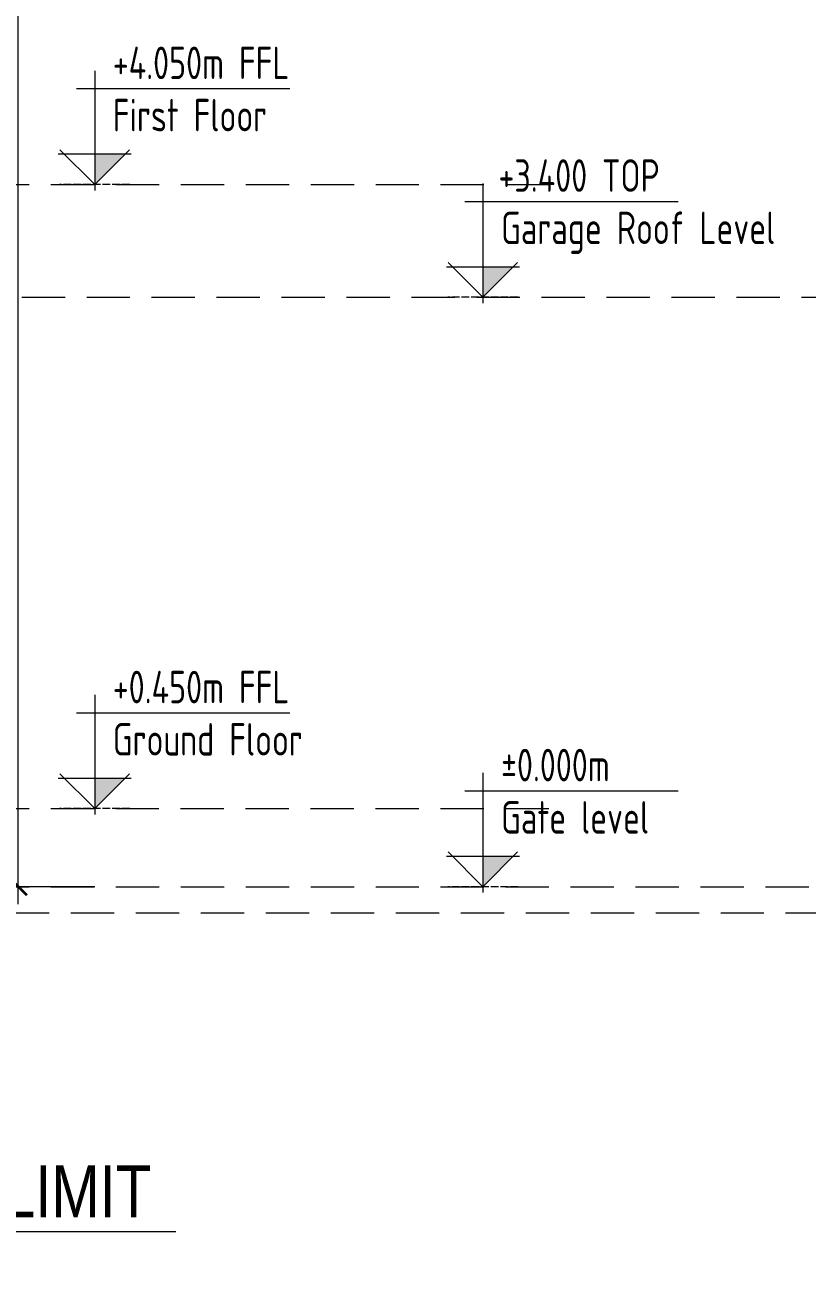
# Model space of a CAD drawing. Header units: millimetres. Extents: x -6181 to 191287, y -8583 to 23546.
# Drawn here: x 179911 to 184425, y -2211 to 4970 of the extents above; entities that cross this region are included whole.
import ezdxf

# ---------------------------------------------------------------- set-up
doc = ezdxf.new("R2010")
doc.units = ezdxf.units.MM
doc.header["$MEASUREMENT"] = 0
doc.linetypes.add('1735-DT-5BR-SEC_CC$0$DASHED', pattern=[0.75, 0.5, -0.25])
doc.linetypes.add('ACAD_ISO02W100', pattern=[15, 12, -3])
doc.layers.add('00--ORIGIN POINT', color=200, linetype='Continuous', lineweight=20, plot=False)
for name, color, linetype, lineweight in [('05--TEXT-2', 2, 'Continuous', 25), ('07--DIM-2', 2, 'Continuous', 25), ('1735-DT-5BR-SEC_CC$0$W--ELV-1', 250, '1735-DT-5BR-SEC_CC$0$DASHED', 9), ('W--ELEV-2', 7, 'Continuous', 20)]:
    doc.layers.add(name, color=color, linetype=linetype, lineweight=lineweight)
doc.styles.add('Ariel', font='arial.ttf', dxfattribs={"width": 0.8})
doc.styles.add('ISO', font='isocp2.shx', dxfattribs={"width": 0.8})
doc.dimstyles.new('1-100_AR', dxfattribs={"dimtxt": 200, "dimasz": 100, "dimexe": 100, "dimexo": 100, "dimgap": 0, "dimtad": 0, "dimdec": 0, "dimzin": 12, "dimdsep": 46, "dimtxsty": 'ISO', "dimblk": 'ARCHTICK', "dimcen": 100, "dimdle": 100, "dimclrd": 8, "dimclre": 9, "dimclrt": 2, "dimadec": 0, "dimazin": 0, "dimtfac": 1, "dimtdec": 0, "dimtmove": 0, "dimatfit": 2, "dimldrblk": 'ARCHTICK', "dimfxl": 1, "dimtvp": 0.75, "dimtolj": 1, "dimtzin": 12, "dimlwd": 9, "dimlwe": 9, "dimarcsym": 0})

# ---------------------------------------------------------------- blocks, each defined once
blk = doc.blocks.new('1735-DT-5BR-SEC_CC')
at = {"layer": '1735-DT-5BR-SEC_CC$0$W--ELV-1', "ltscale": 500}
blk.add_line((178392.8, 3400, 0), (185578.8, 3400, 0), dxfattribs=at)
for points in [[(145935.6, 4050), (183021.7, 4050)], [(147810.2, 450), (183021.7, 450)], [(145935.6, 0), (185682, 0)], [(143426.6, -150), (185682, -150)]]:
    blk.add_lwpolyline(points, dxfattribs=at)
blk = doc.blocks.new('*U5')
at = {"color": 2}
for p, q in [((0, 875), (0, -46)), ((1502.9, 734.4), (-140.6, 734.4)), ((-280.4, 234.4), (280.4, 234.4)), ((0, 0), (-266.9, 266.9)), ((266.9, 266.9), (0, 0))]:
    blk.add_line(p, q, dxfattribs=at)
blk.add_solid([(0, 234.4), (234.4, 234.4), (0, 0), (234.4, 234.4)], dxfattribs=at)
at = {"layer": '00--ORIGIN POINT', "linetype": 'ACAD_ISO02W100', "ltscale": 5}
blk.add_line((270, 0), (-270, 0), dxfattribs=at)
at = {"style": 'ISO', "width": 0.8}
for tag, p in [('LEVEL', (225.4, 781.7)), ('FLOOR', (225.4, 406.4))]:
    blk.add_attdef(tag, p, '', height=250, dxfattribs=at)
blk = doc.blocks.new('_ArchTick')
at = {"color": 0, "const_width": 0.15}
blk.add_lwpolyline([(-0.5, -0.5), (0.5, 0.5)], dxfattribs=at)
blk = doc.blocks.new('Leader Aero')
at = {"ltscale": 0.03}
blk.add_line((-1.414, 0), (0, 0), dxfattribs=at)
at = {"ltscale": 0.03, "const_width": 0.1}
blk.add_lwpolyline([(-0.707, 0.707), (0, 0), (-0.707, -0.707)], dxfattribs=at)
blk = doc.blocks.new('*D73')
at = {"layer": '07--DIM-2', "color": 8, "lineweight": 9, "transparency": 16777216}
blk.add_line((179872.8, -100), (179872.8, 9200), dxfattribs=at)
at = {"layer": '07--DIM-2', "color": 9, "lineweight": 9, "transparency": 16777216}
for p, q in [((180314.4, 9100), (179772.8, 9100)), ((180314.4, 0), (179772.8, 0))]:
    blk.add_line(p, q, dxfattribs=at)
at = {"layer": 'Defpoints', "color": 0, "transparency": 16777216}
for p in [(179872.8, 9100), (180414.4, 9100), (180414.4, 0)]:
    blk.add_point(p, dxfattribs=at)
at = {"layer": '07--DIM-2', "color": 8, "lineweight": 9, "transparency": 16777216, "xscale": 100, "yscale": 100, "zscale": 100}
for p, rotation in [((179872.8, 9100), 90), ((179872.8, 0), 270)]:
    blk.add_blockref('_ArchTick', p, dxfattribs=dict(at, rotation=rotation))
at = {"layer": '07--DIM-2', "color": 2, "transparency": 16777216, "insert": (179722.8, 4550), "char_height": 200, "attachment_point": 5, "rotation": 90, "style": 'ISO'}
blk.add_mtext('\\A1;9100', dxfattribs=at)

msp = doc.modelspace()

# ---------------------------------------------------------------- block references
msp.add_blockref('1735-DT-5BR-SEC_CC', (0, 0))

# ---------------------------------------------------------------- next in the draw order: block references
at = {"layer": 'W--ELEV-2'}
ref = msp.add_blockref('*U5', (180314, 4050, 0), dxfattribs=dict(at, xscale=0.75, yscale=0.75, zscale=0.75))
ref.add_attrib('LEVEL', '+4.050m FFL', (180418.5, 4657.6, -698143.2), dxfattribs={"layer": '0', "height": 187.5, "style": 'ISO', "width": 0.8})
ref.add_attrib('FLOOR', 'First Floor', (180418.5, 4356, -698143.2), dxfattribs={"layer": '0', "height": 187.5, "style": 'ISO', "width": 0.8})
ref = msp.add_blockref('*U5', (182554.7, 3400, 0), dxfattribs=dict(at, xscale=0.75, yscale=0.75, zscale=0.75))
ref.add_attrib('LEVEL', '+3.400 TOP', (182644.2, 4007.6, -698143.2), dxfattribs={"layer": '0', "height": 187.5, "style": 'ISO', "width": 0.8})
ref.add_attrib('FLOOR', 'Garage Roof Level', (182659.2, 3706, -698143.2), dxfattribs={"layer": '0', "height": 187.5, "style": 'ISO', "width": 0.8})
ref = msp.add_blockref('*U5', (180314, 450, 0), dxfattribs=dict(at, xscale=0.75, yscale=0.75, zscale=0.75))
ref.add_attrib('LEVEL', '+0.450m FFL', (180418.5, 1057.6, -698143.2), dxfattribs={"layer": '0', "height": 187.5, "style": 'ISO', "width": 0.8})
ref.add_attrib('FLOOR', 'Ground Floor', (180418.5, 756, -698143.2), dxfattribs={"layer": '0', "height": 187.5, "style": 'ISO', "width": 0.8})
ref = msp.add_blockref('*U5', (182554.7, 0, 0), dxfattribs=dict(at, xscale=0.75, yscale=0.75, zscale=0.75))
ref.add_attrib('LEVEL', '%%p0.000m', (182659.2, 607.6, -698143.2), dxfattribs={"layer": '0', "height": 187.5, "style": 'ISO', "width": 0.8})
ref.add_attrib('FLOOR', 'Gate level', (182659.2, 306, -698143.2), dxfattribs={"layer": '0', "height": 187.5, "style": 'ISO', "width": 0.8})

# ---------------------------------------------------------------- next in the draw order: texts
at = {"layer": '05--TEXT-2', "style": 'Ariel', "width": 0.8}
msp.add_text('PLOT LIMIT', height=300, dxfattribs=at).set_placement((178815.4, -1907.3))

# ---------------------------------------------------------------- next in the draw order: dimensions: what is measured, and where the dimension line sits
at = {"layer": '07--DIM-2'}
dim = msp.add_linear_dim(base=(179872.8, 9100), p1=(180414.4, 0), p2=(180414.4, 9100), angle=90, dimstyle='1-100_AR', dxfattribs=at)
dim.commit()
dim.dimension.update_dxf_attribs({"geometry": '*D73', "text_midpoint": (179722.8, 4550)})

# ---------------------------------------------------------------- next in the draw order: leaders
at = {"layer": '05--TEXT-2'}
msp.add_leader([(178405.3, -1988.7), (180781.8, -1988.7)], dimstyle='1-100_AR', override={"dimasz": 300, "dimgap": 0, "dimtad": 0, "dimldrblk": 'Leader Aero'}, dxfattribs=at)

doc.saveas('drawing.dxf')
